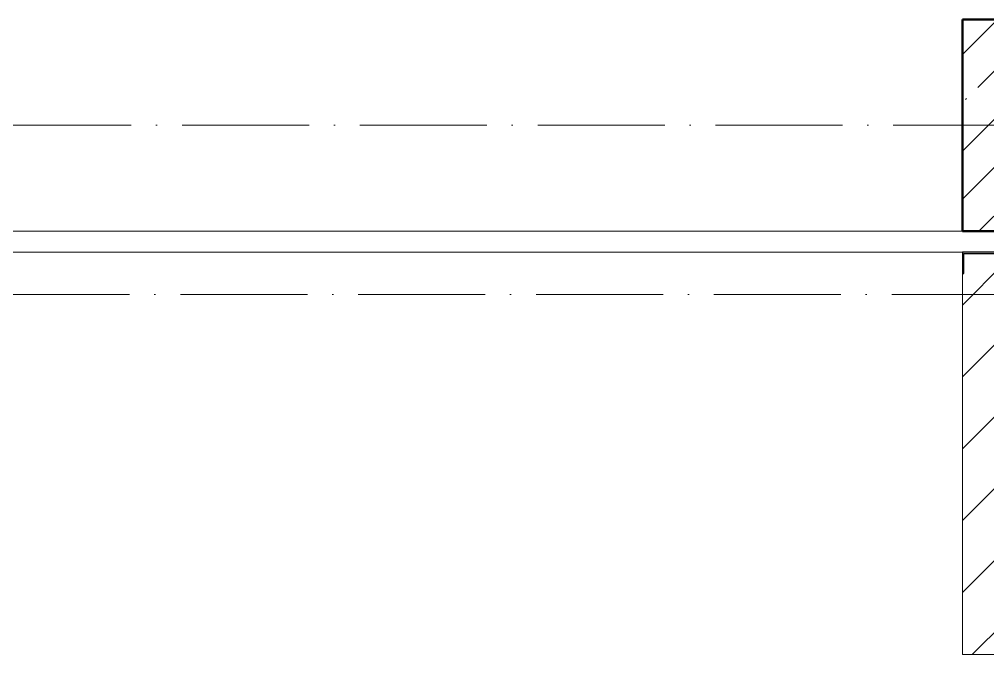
# Model space of a CAD drawing. Header units: millimetres. Extents: x -12989 to 629078, y -109036 to 555275.
# Drawn here: x 374243 to 376530, y -44882 to -43382 of the extents above; entities that cross this region are included whole.
import ezdxf

# ---------------------------------------------------------------- set-up
doc = ezdxf.new("R2010")
doc.units = ezdxf.units.MM
doc.linetypes.add('50_200_ШТРИХ_1Т_ш5_п1_п1_', pattern=[700, 500, -100, 0, -100])
for name, color, linetype, lineweight in [('4 -стяжа', 7, 'Continuous', 30), ('A-FLOR-____-OTLN', 7, 'Continuous', 9), ('A-GENM-____-MCUT', 7, 'Continuous', 25), ('A-GENM-____-OTLN-1', 7, 'Continuous', 25), ('A-WALL-____-PATT-1', 7, 'Continuous', 9), ('A-WALL-FNSH-MCUT-1', 7, 'Continuous', 9), ('S-COLS-____-MCUT', 7, 'Continuous', 50), ('S-COLS-____-OTLN', 7, 'Continuous', 9), ('S-GRID-____-OTLN-1', 7, '50_200_ШТРИХ_1Т_ш5_п1_п1_', 9)]:
    doc.layers.add(name, color=color, linetype=linetype, lineweight=lineweight)
doc.layers.get('4 -стяжа').off()
pattern_1 = [(45, (-92950, -43231.04), (-114.04925, 114.04925), []), (45, (-92835.95, -43231.04), (-114.04925, 114.04925), [201.613, -40.323, 3.353, -36.97])]
pattern_2 = [(45, (283770.71, -86863.46), (-84.85281, 84.85281), [])]

# ---------------------------------------------------------------- blocks, each defined once
blk = doc.blocks.new('BSC_Колонна _Прямоугольная - 500х500-V122-АР1_План отверстий 3 этажа в осях 1-64_Ю-ЯЯ')
at = {"layer": 'S-COLS-____-OTLN'}
h = blk.add_hatch(dxfattribs=at)
h.set_pattern_fill('FP_127', color=256, style=0, pattern_type=2)
h.set_pattern_definition(pattern_1)
h.paths.add_polyline_path([(-250, -250), (250, -250), (250, 250), (-250, 250)], flags=0)
at = {"layer": 'S-COLS-____-MCUT'}
for p, q in [((250, 250), (-250, 250)), ((-250, 250), (-250, -250)), ((250, -250), (250, 250)), ((-250, -250), (250, -250))]:
    blk.add_line(p, q, dxfattribs=at)
blk = doc.blocks.new('154_Фахверк_СКБ_Швеллер - Тип_100_3960-28318856-АР1_План отверстий 3 этажа в осях 1-64_Ю-ЯЯ')
at = {"layer": 'A-GENM-____-MCUT'}
for p, q in [((175, 50), (125, 50)), ((125, 50), (125, -50)), ((128, 47), (175, 47)), ((128, -47), (128, 47)), ((175, 47), (175, 50)), ((125, -50), (175, -50)), ((175, -47), (128, -47)), ((175, -50), (175, -47))]:
    blk.add_line(p, q, dxfattribs=at)
blk = doc.blocks.new('BSC_Колонна _Прямоугольная - 500х500-V146-АР1_План отверстий 3 этажа в осях 1-64_А-ГГ')
at = {"layer": 'S-COLS-____-OTLN'}
h = blk.add_hatch(dxfattribs=at)
h.set_pattern_fill('FP_169', color=256, style=0, pattern_type=2)
h.set_pattern_definition(pattern_1)
h.paths.add_polyline_path([(-250, -250), (250, -250), (250, 250), (-250, 250)], flags=0)
at = {"layer": 'S-COLS-____-MCUT'}
for p, q in [((250, 250), (-250, 250)), ((-250, 250), (-250, -250)), ((250, -250), (250, 250)), ((-250, -250), (250, -250))]:
    blk.add_line(p, q, dxfattribs=at)
blk = doc.blocks.new('154_Фахверк_СКБ_Швеллер - Тип_100_3960-28318856-АР1_План отверстий 3 этажа в осях 1-64_А-ГГ')
at = {"layer": 'A-GENM-____-MCUT'}
for p, q in [((175, 50), (125, 50)), ((125, 50), (125, -50)), ((128, 47), (175, 47)), ((128, -47), (128, 47)), ((175, 47), (175, 50)), ((125, -50), (175, -50)), ((175, -47), (128, -47)), ((175, -50), (175, -47))]:
    blk.add_line(p, q, dxfattribs=at)
blk = doc.blocks.new('3эт')
at = {"layer": 'S-GRID-____-OTLN-1', "color": 251, "ltscale": 0.6, "true_color": 0x636466}
for p, q in [((358243, -43632.4), (387705.3, -43632.4)), ((358243, -43632.4), (387705.3, -43632.4)), ((351097.5, -44032.4), (387845.1, -44032.4))]:
    blk.add_line(p, q, dxfattribs=at)

msp = doc.modelspace()

# ---------------------------------------------------------------- hatches: boundary and pattern name
at = {"layer": 'A-WALL-____-PATT-1'}
h = msp.add_hatch(dxfattribs=at)
h.set_pattern_fill('FP_7', color=256, style=0, pattern_type=2)
h.set_pattern_definition(pattern_2)
h.paths.add_polyline_path([(376570.7074, -44882.4142), (376570.7074, -43982.4142), (376567.7074, -43982.4142), (376567.7074, -43935.4142), (376473.7074, -43935.4142), (376473.7074, -43982.4142), (376470.7074, -43982.4142), (376470.7074, -44882.4142)], flags=0)
h = msp.add_hatch(dxfattribs=at)
h.set_pattern_fill('FP_4', color=256, style=0, pattern_type=2)
h.set_pattern_definition(pattern_2)
h.paths.add_polyline_path([(376470.7074, -44882.4142), (376570.7074, -44882.4142), (376570.7074, -43982.4142), (376567.7074, -43982.4142), (376567.7074, -43935.4142), (376473.7074, -43935.4142), (376473.7074, -43982.4142), (376470.7074, -43982.4142), (376470.7074, -44847.9448)], flags=0)

# ---------------------------------------------------------------- linework, layer by layer
at = {"layer": 'A-FLOR-____-OTLN'}
for p, q in [((373020.7074, -43882.4142), (376470.7074, -43882.4142)), ((373020.7074, -43882.4142), (376470.7074, -43882.4142)), ((376470.7074, -43932.4142), (373020.7074, -43932.4142)), ((376470.7074, -43932.4142), (373020.7074, -43932.4142))]:
    msp.add_line(p, q, dxfattribs=at)
at = {"layer": 'A-WALL-FNSH-MCUT-1'}
for p, q in [((376470.7074, -43982.4142), (376470.7074, -44882.4142)), ((376470.7074, -43982.4142), (376470.7074, -44882.4142)), ((376470.7074, -44882.4142), (377020.7074, -44882.4142)), ((376470.7074, -44882.4142), (377020.7074, -44882.4142))]:
    msp.add_line(p, q, dxfattribs=at)

# ---------------------------------------------------------------- block references
at = {"layer": '4 -стяжа'}
msp.add_blockref('3эт', (0, 0), dxfattribs=at)
at = {"layer": 'A-GENM-____-OTLN-1', "rotation": 270}
for name in ['154_Фахверк_СКБ_Швеллер - Тип_100_3960-28318856-АР1_План отверстий 3 этажа в осях 1-64_Ю-ЯЯ', '154_Фахверк_СКБ_Швеллер - Тип_100_3960-28318856-АР1_План отверстий 3 этажа в осях 1-64_А-ГГ']:
    msp.add_blockref(name, (376520.7074, -43807.4142), dxfattribs=at)
at = {"layer": 'S-COLS-____-OTLN'}
for name in ['BSC_Колонна _Прямоугольная - 500х500-V122-АР1_План отверстий 3 этажа в осях 1-64_Ю-ЯЯ', 'BSC_Колонна _Прямоугольная - 500х500-V146-АР1_План отверстий 3 этажа в осях 1-64_А-ГГ']:
    msp.add_blockref(name, (376720.7074, -43632.4142), dxfattribs=at)

doc.saveas('drawing.dxf')
